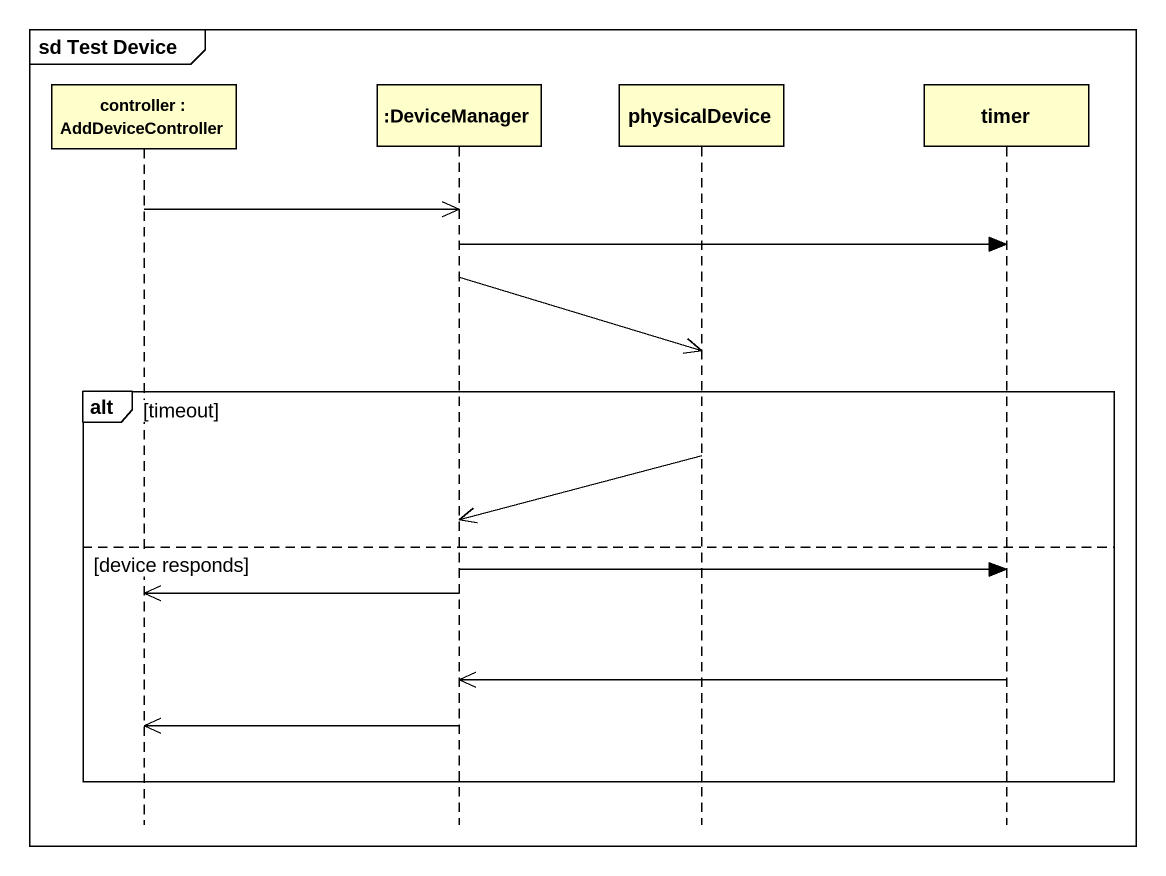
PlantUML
@startuml
mainframe sd Test Device
hide footbox
participant "controller : AddDeviceController" as controller
participant ":DeviceManager" as DeviceManager
participant physicalDevice
participant timer

controller ->> DeviceManager
DeviceManager -> timer
DeviceManager ->> physicalDevice
alt timeout
  physicalDevice ->> DeviceManager
else device responds
  DeviceManager -> timer
  DeviceManager ->> controller
  timer ->> DeviceManager
  DeviceManager ->> controller
end
@enduml
